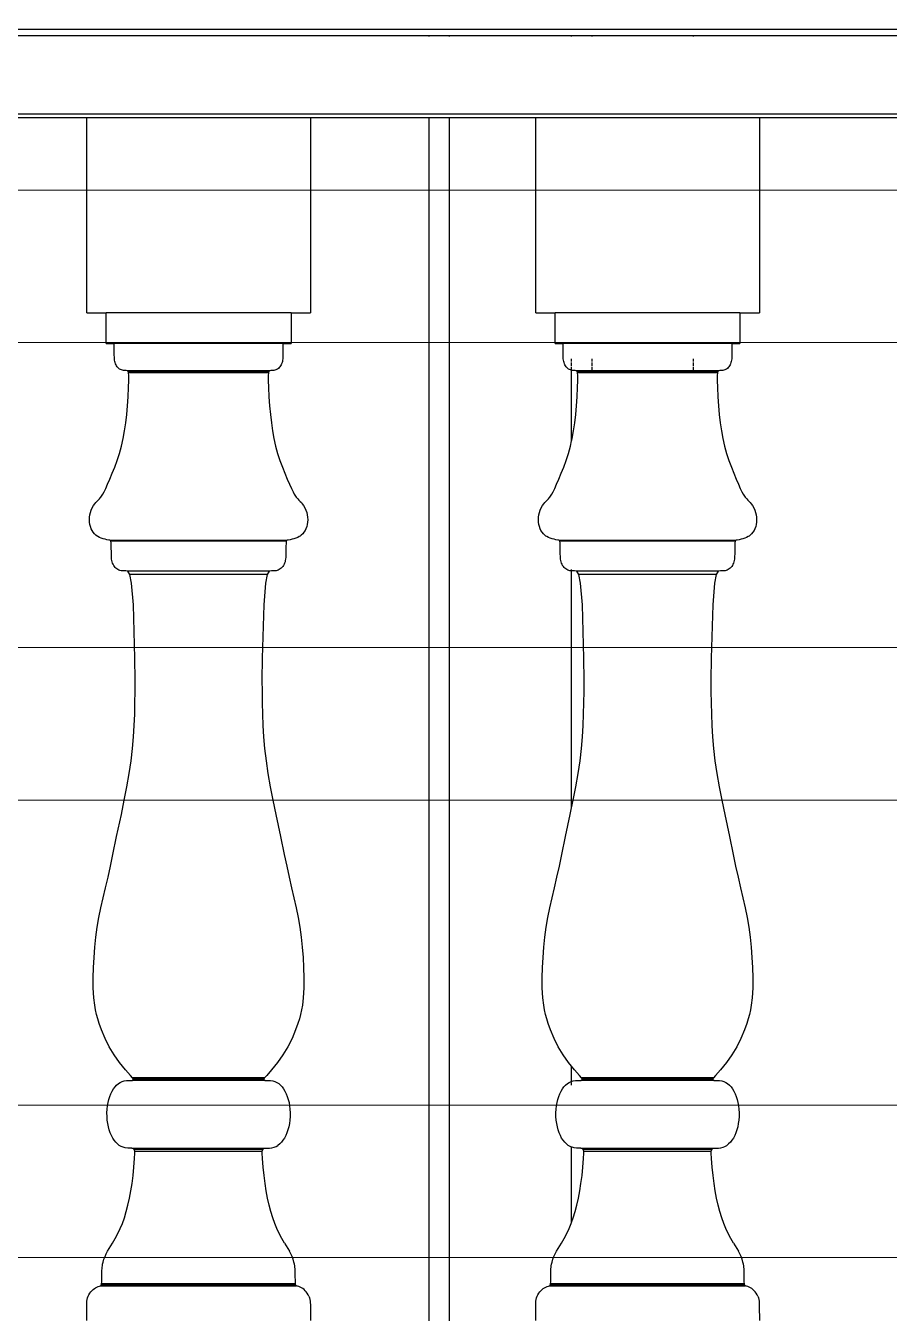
# Model space of a CAD drawing. Header units: inches. Extents: x 37.8 to 126.9, y 5.9 to 51.9.
# Drawn here: x 112.25 to 112.674, y 30.754 to 31.387 of the extents above; entities that cross this region are included whole.
import ezdxf

# ---------------------------------------------------------------- set-up
doc = ezdxf.new("R2010")
doc.units = ezdxf.units.IN
doc.header["$MEASUREMENT"] = 0
doc.layers.add('LAYER1', color=8, linetype='Continuous', lineweight=9)

msp = doc.modelspace()

# ---------------------------------------------------------------- hatches: boundary and pattern name
at = {"layer": 'LAYER1', "true_color": 0xc2b093}
h = msp.add_hatch(dxfattribs=at)
h.set_pattern_fill('ANSI32', color=253, scale=0.6, angle=135)
h.set_pattern_definition([(180, (290.93332, 359.28142), (-1e-17, -0.225), []), (180, (290.85832, 359.35642), (-1e-17, -0.225), [])])
h.paths.add_polyline_path([(106.05653, 37.34228), (106.05653, 37.54228), (106.05653, 37.59228), (106.05653, 37.99228), (106.05653, 38.04228), (106.05653, 38.44228), (106.05653, 38.49228), (106.05653, 38.84228), (107.05653, 38.84228), (107.05653, 38.49228), (107.05653, 38.44228), (107.05653, 38.04228), (107.05653, 37.99228), (107.05653, 37.59228), (107.05653, 37.54228), (107.05653, 37.34228)], flags=16)
h.paths.add_polyline_path([(107.99803, 37.34228), (107.99803, 37.54228), (107.99803, 37.59228), (107.99803, 37.99228), (107.99803, 38.04228), (107.99803, 38.44228), (107.99803, 38.49228), (107.99803, 38.84228), (108.99803, 38.84228), (108.99803, 38.49228), (108.99803, 38.44228), (108.99803, 38.04228), (108.99803, 37.99228), (108.99803, 37.59228), (108.99803, 37.54228), (108.99803, 37.34228)], flags=16)
h.paths.add_polyline_path([(116.59064, 26.14228), (116.59064, 26.94228), (117.19803, 26.94228), (117.19803, 26.14228)])
h.paths.add_polyline_path([(117.39803, 37.34228), (109.19803, 37.34228), (109.19803, 40.69228), (109.19803, 40.99228), (104.09803, 40.99228), (104.09803, 37.34228), (102.15807, 37.34228), (102.15807, 20.54228), (107.51799, 20.54228), (107.51799, 22.74228), (108.71799, 22.74228), (108.71799, 20.54228), (108.91799, 20.54228), (108.91799, 22.74228), (112.11799, 22.74228), (112.11799, 20.54228), (117.39803, 20.54228)])

# ---------------------------------------------------------------- linework, layer by layer
for p, q in [((111.83803, 31.38581), (114.81803, 31.38581)), ((111.83803, 31.38258), (112.44803, 31.38258)), ((112.44803, 31.38218), (112.44803, 31.38258)), ((112.44803, 31.38258), (112.45803, 31.38258)), ((112.45803, 31.38218), (112.45803, 31.38258)), ((112.45803, 31.38258), (112.51803, 31.38258)), ((112.51803, 31.38218), (112.51803, 31.38258)), ((112.51803, 31.38258), (112.52803, 31.38258)), ((112.52803, 31.38258), (112.52803, 31.38218)), ((112.52803, 31.38258), (112.57803, 31.38258)), ((112.57803, 31.38218), (112.57803, 31.38258)), ((112.57803, 31.38258), (112.67803, 31.38258)), ((111.83803, 31.34416), (114.81803, 31.34416)), ((112.1688, 31.34228), (112.27957, 31.34228)), ((112.27957, 31.24626), (112.27957, 31.34228)), ((112.27957, 31.34228), (112.38957, 31.34228)), ((112.38957, 31.34228), (112.38957, 31.24626)), ((112.38957, 31.34228), (112.44803, 31.34228)), ((112.44803, 30.64228), (112.44803, 31.34228)), ((112.44803, 31.34228), (112.45803, 31.34228)), ((112.45803, 30.64228), (112.45803, 31.34228)), ((112.45803, 31.34228), (112.50034, 31.34228)), ((112.50034, 31.24626), (112.50034, 31.34228)), ((112.50034, 31.34228), (112.61034, 31.34228)), ((112.61034, 31.34228), (112.61034, 31.24626)), ((112.61034, 31.34228), (112.67803, 31.34228)), ((112.27957, 31.24626), (112.2891, 31.24626)), ((112.2891, 31.23117), (112.2891, 31.24626)), ((112.38003, 31.24626), (112.2891, 31.24626)), ((112.38003, 31.24626), (112.38003, 31.23117)), ((112.38003, 31.24626), (112.38957, 31.24626)), ((112.50034, 31.24626), (112.50987, 31.24626)), ((112.50987, 31.23117), (112.50987, 31.24626)), ((112.6008, 31.24626), (112.50987, 31.24626)), ((112.6008, 31.24626), (112.6008, 31.23117)), ((112.6008, 31.24626), (112.61034, 31.24626)), ((112.2891, 31.23117), (112.29312, 31.23117)), ((112.29313, 31.22617), (112.29312, 31.23117)), ((112.37602, 31.23117), (112.29312, 31.23117)), ((112.37602, 31.23117), (112.376, 31.22617)), ((112.37602, 31.23117), (112.38003, 31.23117)), ((112.50987, 31.23117), (112.51389, 31.23117)), ((112.5139, 31.22617), (112.51389, 31.23117)), ((112.59678, 31.23117), (112.51389, 31.23117)), ((112.59678, 31.23117), (112.59677, 31.22617)), ((112.59678, 31.23117), (112.6008, 31.23117)), ((112.29317, 31.22367), (112.29313, 31.22617)), ((112.376, 31.22617), (112.37596, 31.22367)), ((112.51394, 31.22367), (112.5139, 31.22617)), ((112.59677, 31.22617), (112.59673, 31.22367)), ((112.29324, 31.22296), (112.29317, 31.22367)), ((112.29336, 31.22234), (112.29324, 31.22296)), ((112.29352, 31.22174), (112.29336, 31.22234)), ((112.29373, 31.22117), (112.29352, 31.22174)), ((112.29398, 31.22064), (112.29373, 31.22117)), ((112.29426, 31.22014), (112.29398, 31.22064)), ((112.29458, 31.21969), (112.29426, 31.22014)), ((112.29493, 31.21927), (112.29458, 31.21969)), ((112.29532, 31.2189), (112.29493, 31.21927)), ((112.29573, 31.21859), (112.29532, 31.2189)), ((112.29616, 31.21832), (112.29573, 31.21859)), ((112.29662, 31.21812), (112.29616, 31.21832)), ((112.29709, 31.21797), (112.29662, 31.21812)), ((112.2976, 31.21788), (112.29709, 31.21797)), ((112.29833, 31.21784), (112.2976, 31.21788)), ((112.29904, 31.21783), (112.29833, 31.21784)), ((112.29955, 31.21775), (112.29904, 31.21783)), ((112.36959, 31.21775), (112.29955, 31.21775)), ((112.29993, 31.2174), (112.29955, 31.21775)), ((112.3692, 31.2174), (112.29993, 31.2174)), ((112.30019, 31.21679), (112.29993, 31.2174)), ((112.3692, 31.2174), (112.36895, 31.21679)), ((112.36959, 31.21775), (112.3692, 31.2174)), ((112.37009, 31.21783), (112.36959, 31.21775)), ((112.37081, 31.21784), (112.37009, 31.21783)), ((112.37153, 31.21788), (112.37081, 31.21784)), ((112.37204, 31.21797), (112.37153, 31.21788)), ((112.37252, 31.21812), (112.37204, 31.21797)), ((112.37297, 31.21832), (112.37252, 31.21812)), ((112.37341, 31.21859), (112.37297, 31.21832)), ((112.37382, 31.2189), (112.37341, 31.21859)), ((112.3742, 31.21927), (112.37382, 31.2189)), ((112.37455, 31.21969), (112.3742, 31.21927)), ((112.37487, 31.22014), (112.37455, 31.21969)), ((112.37516, 31.22064), (112.37487, 31.22014)), ((112.37541, 31.22117), (112.37516, 31.22064)), ((112.37561, 31.22174), (112.37541, 31.22117)), ((112.37578, 31.22234), (112.37561, 31.22174)), ((112.37589, 31.22296), (112.37578, 31.22234)), ((112.37596, 31.22367), (112.37589, 31.22296)), ((112.51401, 31.22296), (112.51394, 31.22367)), ((112.51413, 31.22234), (112.51401, 31.22296)), ((112.51429, 31.22174), (112.51413, 31.22234)), ((112.5145, 31.22117), (112.51429, 31.22174)), ((112.51475, 31.22064), (112.5145, 31.22117)), ((112.51503, 31.22014), (112.51475, 31.22064)), ((112.51535, 31.21969), (112.51503, 31.22014)), ((112.5157, 31.21927), (112.51535, 31.21969)), ((112.51609, 31.2189), (112.5157, 31.21927)), ((112.5165, 31.21859), (112.51609, 31.2189)), ((112.51693, 31.21832), (112.5165, 31.21859)), ((112.51739, 31.21812), (112.51693, 31.21832)), ((112.51786, 31.21797), (112.51739, 31.21812)), ((112.51803, 31.21794), (112.51786, 31.21797)), ((112.51803, 31.22234), (112.51803, 31.22367)), ((112.51803, 31.22014), (112.51803, 31.22174)), ((112.51803, 31.21812), (112.51803, 31.21969)), ((112.51803, 31.21794), (112.51803, 31.21797)), ((112.51837, 31.21788), (112.51803, 31.21794)), ((112.51803, 31.18333), (112.51803, 31.21794)), ((112.5191, 31.21784), (112.51837, 31.21788)), ((112.51981, 31.21783), (112.5191, 31.21784)), ((112.52032, 31.21775), (112.51981, 31.21783)), ((112.5207, 31.2174), (112.52032, 31.21775)), ((112.52803, 31.21775), (112.52032, 31.21775)), ((112.52096, 31.21679), (112.5207, 31.2174)), ((112.52803, 31.2174), (112.5207, 31.2174)), ((112.52803, 31.22367), (112.52803, 31.22234)), ((112.52803, 31.22174), (112.52803, 31.22014)), ((112.52803, 31.21969), (112.52803, 31.21812)), ((112.52803, 31.21797), (112.52803, 31.21775)), ((112.52803, 31.21775), (112.52803, 31.2174)), ((112.57803, 31.21775), (112.52803, 31.21775)), ((112.57803, 31.2174), (112.52803, 31.2174)), ((112.57803, 31.22234), (112.57803, 31.22367)), ((112.57803, 31.22014), (112.57803, 31.22174)), ((112.57803, 31.21812), (112.57803, 31.21969)), ((112.57803, 31.21775), (112.57803, 31.21797)), ((112.57803, 31.2174), (112.57803, 31.21775)), ((112.59036, 31.21775), (112.57803, 31.21775)), ((112.58997, 31.2174), (112.57803, 31.2174)), ((112.58997, 31.2174), (112.58971, 31.21679)), ((112.59036, 31.21775), (112.58997, 31.2174)), ((112.59086, 31.21783), (112.59036, 31.21775)), ((112.59158, 31.21784), (112.59086, 31.21783)), ((112.5923, 31.21788), (112.59158, 31.21784)), ((112.59281, 31.21797), (112.5923, 31.21788)), ((112.59329, 31.21812), (112.59281, 31.21797)), ((112.59374, 31.21832), (112.59329, 31.21812)), ((112.59418, 31.21859), (112.59374, 31.21832)), ((112.59459, 31.2189), (112.59418, 31.21859)), ((112.59497, 31.21927), (112.59459, 31.2189)), ((112.59532, 31.21969), (112.59497, 31.21927)), ((112.59564, 31.22014), (112.59532, 31.21969)), ((112.59593, 31.22064), (112.59564, 31.22014)), ((112.59618, 31.22117), (112.59593, 31.22064)), ((112.59638, 31.22174), (112.59618, 31.22117)), ((112.59655, 31.22234), (112.59638, 31.22174)), ((112.59666, 31.22296), (112.59655, 31.22234)), ((112.59673, 31.22367), (112.59666, 31.22296)), ((112.36895, 31.21679), (112.30019, 31.21679)), ((112.30034, 31.21536), (112.30019, 31.21679)), ((112.3002, 31.20944), (112.3003, 31.21297)), ((112.3003, 31.21297), (112.30034, 31.21536)), ((112.36895, 31.21679), (112.36879, 31.21536)), ((112.36879, 31.21536), (112.36883, 31.21297)), ((112.36883, 31.21297), (112.36894, 31.20944)), ((112.58971, 31.21679), (112.52096, 31.21679)), ((112.52111, 31.21536), (112.52096, 31.21679)), ((112.52097, 31.20944), (112.52107, 31.21297)), ((112.52107, 31.21297), (112.52111, 31.21536)), ((112.58971, 31.21679), (112.58956, 31.21536)), ((112.58956, 31.21536), (112.5896, 31.21297)), ((112.5896, 31.21297), (112.58971, 31.20944)), ((112.29966, 31.20046), (112.29998, 31.20487)), ((112.29998, 31.20487), (112.3002, 31.20944)), ((112.36894, 31.20944), (112.36916, 31.20487)), ((112.36916, 31.20487), (112.36947, 31.20046)), ((112.52043, 31.20046), (112.52074, 31.20487)), ((112.52074, 31.20487), (112.52097, 31.20944)), ((112.58971, 31.20944), (112.58993, 31.20487)), ((112.58993, 31.20487), (112.59024, 31.20046)), ((112.29926, 31.19621), (112.29966, 31.20046)), ((112.36947, 31.20046), (112.36988, 31.19621)), ((112.52003, 31.19621), (112.52043, 31.20046)), ((112.59024, 31.20046), (112.59064, 31.19621)), ((112.29818, 31.18817), (112.29877, 31.19211)), ((112.29877, 31.19211), (112.29926, 31.19621)), ((112.36988, 31.19621), (112.37037, 31.19211)), ((112.37037, 31.19211), (112.37095, 31.18817)), ((112.51895, 31.18817), (112.51953, 31.19211)), ((112.51953, 31.19211), (112.52003, 31.19621)), ((112.59064, 31.19621), (112.59114, 31.19211)), ((112.59114, 31.19211), (112.59172, 31.18817)), ((112.2975, 31.18438), (112.29818, 31.18817)), ((112.37095, 31.18817), (112.37164, 31.18438)), ((112.51826, 31.18438), (112.51895, 31.18817)), ((112.59172, 31.18817), (112.59241, 31.18438)), ((112.29567, 31.17711), (112.29667, 31.1807)), ((112.29667, 31.1807), (112.2975, 31.18438)), ((112.37164, 31.18438), (112.37247, 31.1807)), ((112.37247, 31.1807), (112.37347, 31.17711)), ((112.51644, 31.17711), (112.51743, 31.1807)), ((112.51743, 31.1807), (112.51803, 31.18333)), ((112.51803, 31.18333), (112.51826, 31.18438)), ((112.59241, 31.18438), (112.59324, 31.1807)), ((112.59324, 31.1807), (112.59424, 31.17711)), ((112.29335, 31.17037), (112.29455, 31.17366)), ((112.29455, 31.17366), (112.29567, 31.17711)), ((112.37347, 31.17711), (112.37459, 31.17366)), ((112.37459, 31.17366), (112.37579, 31.17037)), ((112.51412, 31.17037), (112.51531, 31.17366)), ((112.51531, 31.17366), (112.51644, 31.17711)), ((112.59424, 31.17711), (112.59536, 31.17366)), ((112.59536, 31.17366), (112.59656, 31.17037)), ((112.29096, 31.16449), (112.29214, 31.1673)), ((112.29214, 31.1673), (112.29335, 31.17037)), ((112.37579, 31.17037), (112.377, 31.1673)), ((112.377, 31.1673), (112.37818, 31.16449)), ((112.51173, 31.16449), (112.5129, 31.1673)), ((112.5129, 31.1673), (112.51412, 31.17037)), ((112.59656, 31.17037), (112.59777, 31.1673)), ((112.59777, 31.1673), (112.59895, 31.16449)), ((112.28892, 31.15985), (112.28987, 31.16199)), ((112.28987, 31.16199), (112.29096, 31.16449)), ((112.37818, 31.16449), (112.37926, 31.16199)), ((112.37926, 31.16199), (112.38021, 31.15985)), ((112.50969, 31.15985), (112.51064, 31.16199)), ((112.51064, 31.16199), (112.51173, 31.16449)), ((112.59895, 31.16449), (112.60003, 31.16199)), ((112.60003, 31.16199), (112.60098, 31.15985)), ((112.28454, 31.15352), (112.28518, 31.15415)), ((112.28518, 31.15415), (112.2858, 31.15476)), ((112.2858, 31.15476), (112.28626, 31.15526)), ((112.28626, 31.15526), (112.28657, 31.15564)), ((112.28657, 31.15564), (112.28688, 31.15607)), ((112.28688, 31.15607), (112.28721, 31.15656)), ((112.28721, 31.15656), (112.28756, 31.15712)), ((112.28756, 31.15712), (112.28811, 31.15814)), ((112.28811, 31.15814), (112.28892, 31.15985)), ((112.38021, 31.15985), (112.38103, 31.15814)), ((112.38103, 31.15814), (112.38158, 31.15712)), ((112.38158, 31.15712), (112.38192, 31.15656)), ((112.38192, 31.15656), (112.38225, 31.15607)), ((112.38225, 31.15607), (112.38257, 31.15564)), ((112.38257, 31.15564), (112.38288, 31.15526)), ((112.38288, 31.15526), (112.38334, 31.15476)), ((112.38334, 31.15476), (112.38395, 31.15415)), ((112.38395, 31.15415), (112.38459, 31.15352)), ((112.50531, 31.15352), (112.50595, 31.15415)), ((112.50595, 31.15415), (112.50657, 31.15476)), ((112.50657, 31.15476), (112.50703, 31.15526)), ((112.50703, 31.15526), (112.50734, 31.15564)), ((112.50734, 31.15564), (112.50765, 31.15607)), ((112.50765, 31.15607), (112.50798, 31.15656)), ((112.50798, 31.15656), (112.50833, 31.15712)), ((112.50833, 31.15712), (112.50887, 31.15814)), ((112.50887, 31.15814), (112.50969, 31.15985)), ((112.60098, 31.15985), (112.6018, 31.15814)), ((112.6018, 31.15814), (112.60235, 31.15712)), ((112.60235, 31.15712), (112.60269, 31.15656)), ((112.60269, 31.15656), (112.60302, 31.15607)), ((112.60302, 31.15607), (112.60334, 31.15564)), ((112.60334, 31.15564), (112.60365, 31.15526)), ((112.60365, 31.15526), (112.60411, 31.15476)), ((112.60411, 31.15476), (112.60472, 31.15415)), ((112.60472, 31.15415), (112.60536, 31.15352)), ((112.2811, 31.14689), (112.28138, 31.14808)), ((112.28138, 31.14808), (112.28177, 31.14925)), ((112.28177, 31.14925), (112.28229, 31.15038)), ((112.28229, 31.15038), (112.28293, 31.15146)), ((112.28293, 31.15146), (112.28355, 31.15237)), ((112.28355, 31.15237), (112.28402, 31.15297)), ((112.28402, 31.15297), (112.28454, 31.15352)), ((112.38459, 31.15352), (112.38512, 31.15297)), ((112.38512, 31.15297), (112.38558, 31.15237)), ((112.38558, 31.15237), (112.38621, 31.15146)), ((112.38621, 31.15146), (112.38685, 31.15038)), ((112.38685, 31.15038), (112.38736, 31.14925)), ((112.38736, 31.14925), (112.38776, 31.14808)), ((112.38776, 31.14808), (112.38803, 31.14689)), ((112.50187, 31.14689), (112.50215, 31.14808)), ((112.50215, 31.14808), (112.50254, 31.14925)), ((112.50254, 31.14925), (112.50306, 31.15038)), ((112.50306, 31.15038), (112.5037, 31.15146)), ((112.5037, 31.15146), (112.50432, 31.15237)), ((112.50432, 31.15237), (112.50479, 31.15297)), ((112.50479, 31.15297), (112.50531, 31.15352)), ((112.60536, 31.15352), (112.60589, 31.15297)), ((112.60589, 31.15297), (112.60635, 31.15237)), ((112.60635, 31.15237), (112.60698, 31.15146)), ((112.60698, 31.15146), (112.60762, 31.15038)), ((112.60762, 31.15038), (112.60813, 31.14925)), ((112.60813, 31.14925), (112.60852, 31.14808)), ((112.60852, 31.14808), (112.6088, 31.14689)), ((112.28089, 31.1445), (112.28094, 31.14569)), ((112.28095, 31.14333), (112.28089, 31.1445)), ((112.28094, 31.14569), (112.2811, 31.14689)), ((112.28111, 31.14219), (112.28095, 31.14333)), ((112.28138, 31.14111), (112.28111, 31.14219)), ((112.38802, 31.14219), (112.38776, 31.14111)), ((112.38818, 31.14333), (112.38802, 31.14219)), ((112.38803, 31.14689), (112.38819, 31.14569)), ((112.38824, 31.1445), (112.38818, 31.14333)), ((112.38819, 31.14569), (112.38824, 31.1445)), ((112.50166, 31.1445), (112.50171, 31.14569)), ((112.50172, 31.14333), (112.50166, 31.1445)), ((112.50171, 31.14569), (112.50187, 31.14689)), ((112.50188, 31.14219), (112.50172, 31.14333)), ((112.50215, 31.14111), (112.50188, 31.14219)), ((112.60879, 31.14219), (112.60853, 31.14111)), ((112.60895, 31.14333), (112.60879, 31.14219)), ((112.6088, 31.14689), (112.60896, 31.14569)), ((112.60901, 31.1445), (112.60895, 31.14333)), ((112.60896, 31.14569), (112.60901, 31.1445)), ((112.28174, 31.14008), (112.28138, 31.14111)), ((112.28219, 31.13914), (112.28174, 31.14008)), ((112.28274, 31.13829), (112.28219, 31.13914)), ((112.28337, 31.13754), (112.28274, 31.13829)), ((112.28405, 31.13692), (112.28337, 31.13754)), ((112.28463, 31.13647), (112.28405, 31.13692)), ((112.28512, 31.13617), (112.28463, 31.13647)), ((112.28581, 31.13582), (112.28512, 31.13617)), ((112.28674, 31.13544), (112.28581, 31.13582)), ((112.28766, 31.13512), (112.28674, 31.13544)), ((112.28859, 31.13487), (112.28766, 31.13512)), ((112.38147, 31.13512), (112.38055, 31.13487)), ((112.3824, 31.13544), (112.38147, 31.13512)), ((112.38332, 31.13582), (112.3824, 31.13544)), ((112.38402, 31.13617), (112.38332, 31.13582)), ((112.3845, 31.13647), (112.38402, 31.13617)), ((112.38509, 31.13692), (112.3845, 31.13647)), ((112.38577, 31.13754), (112.38509, 31.13692)), ((112.3864, 31.13829), (112.38577, 31.13754)), ((112.38694, 31.13914), (112.3864, 31.13829)), ((112.3874, 31.14008), (112.38694, 31.13914)), ((112.38776, 31.14111), (112.3874, 31.14008)), ((112.50251, 31.14008), (112.50215, 31.14111)), ((112.50296, 31.13914), (112.50251, 31.14008)), ((112.5035, 31.13829), (112.50296, 31.13914)), ((112.50414, 31.13754), (112.5035, 31.13829)), ((112.50482, 31.13692), (112.50414, 31.13754)), ((112.5054, 31.13647), (112.50482, 31.13692)), ((112.50589, 31.13617), (112.5054, 31.13647)), ((112.50658, 31.13582), (112.50589, 31.13617)), ((112.50751, 31.13544), (112.50658, 31.13582)), ((112.50843, 31.13512), (112.50751, 31.13544)), ((112.50936, 31.13487), (112.50843, 31.13512)), ((112.60224, 31.13512), (112.60131, 31.13487)), ((112.60317, 31.13544), (112.60224, 31.13512)), ((112.60409, 31.13582), (112.60317, 31.13544)), ((112.60479, 31.13617), (112.60409, 31.13582)), ((112.60527, 31.13647), (112.60479, 31.13617)), ((112.60586, 31.13692), (112.60527, 31.13647)), ((112.60654, 31.13754), (112.60586, 31.13692)), ((112.60717, 31.13829), (112.60654, 31.13754)), ((112.60771, 31.13914), (112.60717, 31.13829)), ((112.60817, 31.14008), (112.60771, 31.13914)), ((112.60853, 31.14111), (112.60817, 31.14008)), ((112.28952, 31.13466), (112.28859, 31.13487)), ((112.29044, 31.13449), (112.28952, 31.13466)), ((112.29102, 31.13439), (112.29044, 31.13449)), ((112.29125, 31.13432), (112.29102, 31.13439)), ((112.37789, 31.13432), (112.29125, 31.13432)), ((112.29143, 31.13392), (112.29125, 31.13432)), ((112.37771, 31.13392), (112.29143, 31.13392)), ((112.29156, 31.13312), (112.29143, 31.13392)), ((112.29166, 31.1312), (112.29156, 31.13312)), ((112.29168, 31.12803), (112.29166, 31.1312)), ((112.37747, 31.1312), (112.37746, 31.12803)), ((112.37757, 31.13312), (112.37747, 31.1312)), ((112.37771, 31.13392), (112.37757, 31.13312)), ((112.37789, 31.13432), (112.37771, 31.13392)), ((112.37812, 31.13439), (112.37789, 31.13432)), ((112.37869, 31.13449), (112.37812, 31.13439)), ((112.37962, 31.13466), (112.37869, 31.13449)), ((112.38055, 31.13487), (112.37962, 31.13466)), ((112.51028, 31.13466), (112.50936, 31.13487)), ((112.51121, 31.13449), (112.51028, 31.13466)), ((112.51179, 31.13439), (112.51121, 31.13449)), ((112.51202, 31.13432), (112.51179, 31.13439)), ((112.5122, 31.13392), (112.51202, 31.13432)), ((112.51803, 31.13432), (112.51202, 31.13432)), ((112.51233, 31.13312), (112.5122, 31.13392)), ((112.51803, 31.13392), (112.5122, 31.13392)), ((112.51243, 31.1312), (112.51233, 31.13312)), ((112.51244, 31.12803), (112.51243, 31.1312)), ((112.52803, 31.13432), (112.51803, 31.13432)), ((112.52803, 31.13392), (112.51803, 31.13392)), ((112.57803, 31.13432), (112.52803, 31.13432)), ((112.57803, 31.13392), (112.52803, 31.13392)), ((112.59866, 31.13432), (112.57803, 31.13432)), ((112.59847, 31.13392), (112.57803, 31.13392)), ((112.59824, 31.1312), (112.59823, 31.12803)), ((112.59834, 31.13312), (112.59824, 31.1312)), ((112.59847, 31.13392), (112.59834, 31.13312)), ((112.59866, 31.13432), (112.59847, 31.13392)), ((112.59888, 31.13439), (112.59866, 31.13432)), ((112.59946, 31.13449), (112.59888, 31.13439)), ((112.60039, 31.13466), (112.59946, 31.13449)), ((112.60131, 31.13487), (112.60039, 31.13466)), ((112.29171, 31.12604), (112.29168, 31.12803)), ((112.29178, 31.12516), (112.29171, 31.12604)), ((112.29189, 31.12447), (112.29178, 31.12516)), ((112.29206, 31.12381), (112.29189, 31.12447)), ((112.29227, 31.12318), (112.29206, 31.12381)), ((112.29253, 31.12258), (112.29227, 31.12318)), ((112.29284, 31.12202), (112.29253, 31.12258)), ((112.3766, 31.12258), (112.3763, 31.12202)), ((112.37686, 31.12318), (112.3766, 31.12258)), ((112.37708, 31.12381), (112.37686, 31.12318)), ((112.37724, 31.12447), (112.37708, 31.12381)), ((112.37736, 31.12516), (112.37724, 31.12447)), ((112.37742, 31.12604), (112.37736, 31.12516)), ((112.37746, 31.12803), (112.37742, 31.12604)), ((112.51248, 31.12604), (112.51244, 31.12803)), ((112.51255, 31.12516), (112.51248, 31.12604)), ((112.51266, 31.12447), (112.51255, 31.12516)), ((112.51283, 31.12381), (112.51266, 31.12447)), ((112.51304, 31.12318), (112.51283, 31.12381)), ((112.5133, 31.12258), (112.51304, 31.12318)), ((112.5136, 31.12202), (112.5133, 31.12258)), ((112.59737, 31.12258), (112.59707, 31.12202)), ((112.59763, 31.12318), (112.59737, 31.12258)), ((112.59785, 31.12381), (112.59763, 31.12318)), ((112.59801, 31.12447), (112.59785, 31.12381)), ((112.59813, 31.12516), (112.59801, 31.12447)), ((112.59819, 31.12604), (112.59813, 31.12516)), ((112.59823, 31.12803), (112.59819, 31.12604)), ((112.29318, 31.1215), (112.29284, 31.12202)), ((112.29356, 31.12103), (112.29318, 31.1215)), ((112.29397, 31.12062), (112.29356, 31.12103)), ((112.29441, 31.12025), (112.29397, 31.12062)), ((112.29488, 31.11995), (112.29441, 31.12025)), ((112.29538, 31.1197), (112.29488, 31.11995)), ((112.2959, 31.11952), (112.29538, 31.1197)), ((112.29644, 31.11941), (112.2959, 31.11952)), ((112.29746, 31.11935), (112.29644, 31.11941)), ((112.29874, 31.11933), (112.29746, 31.11935)), ((112.29982, 31.11926), (112.29874, 31.11933)), ((112.36931, 31.11926), (112.29982, 31.11926)), ((112.30083, 31.1175), (112.29982, 31.11926)), ((112.3683, 31.1175), (112.30083, 31.1175)), ((112.30165, 31.11334), (112.30083, 31.1175)), ((112.3683, 31.1175), (112.36748, 31.11334)), ((112.36931, 31.11926), (112.3683, 31.1175)), ((112.3704, 31.11933), (112.36931, 31.11926)), ((112.37168, 31.11935), (112.3704, 31.11933)), ((112.37269, 31.11941), (112.37168, 31.11935)), ((112.37324, 31.11952), (112.37269, 31.11941)), ((112.37376, 31.1197), (112.37324, 31.11952)), ((112.37425, 31.11995), (112.37376, 31.1197)), ((112.37472, 31.12025), (112.37425, 31.11995)), ((112.37517, 31.12062), (112.37472, 31.12025)), ((112.37558, 31.12103), (112.37517, 31.12062)), ((112.37596, 31.1215), (112.37558, 31.12103)), ((112.3763, 31.12202), (112.37596, 31.1215)), ((112.51395, 31.1215), (112.5136, 31.12202)), ((112.51433, 31.12103), (112.51395, 31.1215)), ((112.51474, 31.12062), (112.51433, 31.12103)), ((112.51518, 31.12025), (112.51474, 31.12062)), ((112.51565, 31.11995), (112.51518, 31.12025)), ((112.51615, 31.1197), (112.51565, 31.11995)), ((112.51667, 31.11952), (112.51615, 31.1197)), ((112.51721, 31.11941), (112.51667, 31.11952)), ((112.51803, 31.11936), (112.51721, 31.11941)), ((112.51803, 31.11936), (112.51803, 31.11995)), ((112.51823, 31.11935), (112.51803, 31.11936)), ((112.51803, 31.00271), (112.51803, 31.11936)), ((112.51951, 31.11933), (112.51823, 31.11935)), ((112.52059, 31.11926), (112.51951, 31.11933)), ((112.5216, 31.1175), (112.52059, 31.11926)), ((112.52803, 31.11926), (112.52059, 31.11926)), ((112.58907, 31.1175), (112.5216, 31.1175)), ((112.52242, 31.11334), (112.5216, 31.1175)), ((112.57803, 31.11926), (112.52803, 31.11926)), ((112.59008, 31.11926), (112.57803, 31.11926)), ((112.58907, 31.1175), (112.58825, 31.11334)), ((112.59008, 31.11926), (112.58907, 31.1175)), ((112.59117, 31.11933), (112.59008, 31.11926)), ((112.59245, 31.11935), (112.59117, 31.11933)), ((112.59346, 31.11941), (112.59245, 31.11935)), ((112.59401, 31.11952), (112.59346, 31.11941)), ((112.59452, 31.1197), (112.59401, 31.11952)), ((112.59502, 31.11995), (112.59452, 31.1197)), ((112.59549, 31.12025), (112.59502, 31.11995)), ((112.59594, 31.12062), (112.59549, 31.12025)), ((112.59635, 31.12103), (112.59594, 31.12062)), ((112.59673, 31.1215), (112.59635, 31.12103)), ((112.59707, 31.12202), (112.59673, 31.1215)), ((112.30252, 31.10258), (112.30165, 31.11334)), ((112.36748, 31.11334), (112.36662, 31.10258)), ((112.52329, 31.10258), (112.52242, 31.11334)), ((112.58825, 31.11334), (112.58739, 31.10258)), ((112.30327, 31.07637), (112.30252, 31.10258)), ((112.36662, 31.10258), (112.36586, 31.07637)), ((112.52404, 31.07637), (112.52329, 31.10258)), ((112.58739, 31.10258), (112.58663, 31.07637)), ((112.3034, 31.06557), (112.30327, 31.07637)), ((112.36586, 31.07637), (112.36573, 31.06557)), ((112.52417, 31.06557), (112.52404, 31.07637)), ((112.58663, 31.07637), (112.5865, 31.06557)), ((112.30337, 31.05992), (112.3034, 31.06557)), ((112.36573, 31.06557), (112.36577, 31.05992)), ((112.52414, 31.05992), (112.52417, 31.06557)), ((112.5865, 31.06557), (112.58654, 31.05992)), ((112.3033, 31.05437), (112.30337, 31.05992)), ((112.36577, 31.05992), (112.36584, 31.05437)), ((112.52407, 31.05437), (112.52414, 31.05992)), ((112.58654, 31.05992), (112.58661, 31.05437)), ((112.30316, 31.04885), (112.3033, 31.05437)), ((112.36584, 31.05437), (112.36597, 31.04885)), ((112.52393, 31.04885), (112.52407, 31.05437)), ((112.58661, 31.05437), (112.58674, 31.04885)), ((112.30293, 31.04331), (112.30316, 31.04885)), ((112.36597, 31.04885), (112.3662, 31.04331)), ((112.5237, 31.04331), (112.52393, 31.04885)), ((112.58674, 31.04885), (112.58697, 31.04331)), ((112.30258, 31.03768), (112.30293, 31.04331)), ((112.3662, 31.04331), (112.36655, 31.03768)), ((112.52335, 31.03768), (112.5237, 31.04331)), ((112.58697, 31.04331), (112.58732, 31.03768)), ((112.30208, 31.03191), (112.30258, 31.03768)), ((112.36655, 31.03768), (112.36706, 31.03191)), ((112.52285, 31.03191), (112.52335, 31.03768)), ((112.58732, 31.03768), (112.58783, 31.03191)), ((112.30138, 31.02592), (112.30208, 31.03191)), ((112.36706, 31.03191), (112.36775, 31.02592)), ((112.52215, 31.02592), (112.52285, 31.03191)), ((112.58783, 31.03191), (112.58852, 31.02592)), ((112.30046, 31.01965), (112.30138, 31.02592)), ((112.36775, 31.02592), (112.36867, 31.01965)), ((112.52123, 31.01965), (112.52215, 31.02592)), ((112.58852, 31.02592), (112.58944, 31.01965)), ((112.29933, 31.01314), (112.30046, 31.01965)), ((112.36867, 31.01965), (112.36981, 31.01314)), ((112.5201, 31.01314), (112.52123, 31.01965)), ((112.58944, 31.01965), (112.59058, 31.01314)), ((112.29804, 31.00648), (112.29933, 31.01314)), ((112.36981, 31.01314), (112.3711, 31.00648)), ((112.51881, 31.00648), (112.5201, 31.01314)), ((112.59058, 31.01314), (112.59186, 31.00648)), ((112.29661, 30.99956), (112.29804, 31.00648)), ((112.3711, 31.00648), (112.37253, 30.99956)), ((112.51738, 30.99956), (112.51803, 31.00271)), ((112.51803, 31.00271), (112.51881, 31.00648)), ((112.59186, 31.00648), (112.5933, 30.99956)), ((112.29428, 30.98865), (112.29661, 30.99956)), ((112.37253, 30.99956), (112.37486, 30.98865)), ((112.51504, 30.98865), (112.51738, 30.99956)), ((112.5933, 30.99956), (112.59563, 30.98865)), ((112.29242, 30.97987), (112.29428, 30.98865)), ((112.37486, 30.98865), (112.37671, 30.97987)), ((112.51319, 30.97987), (112.51504, 30.98865)), ((112.59563, 30.98865), (112.59748, 30.97987)), ((112.29122, 30.97412), (112.29242, 30.97987)), ((112.37671, 30.97987), (112.37791, 30.97412)), ((112.51199, 30.97412), (112.51319, 30.97987)), ((112.59748, 30.97987), (112.59868, 30.97412)), ((112.29004, 30.96869), (112.29122, 30.97412)), ((112.37791, 30.97412), (112.37909, 30.96869)), ((112.51081, 30.96869), (112.51199, 30.97412)), ((112.59868, 30.97412), (112.59986, 30.96869)), ((112.28884, 30.96352), (112.29004, 30.96869)), ((112.37909, 30.96869), (112.3803, 30.96352)), ((112.50961, 30.96352), (112.51081, 30.96869)), ((112.59986, 30.96869), (112.60107, 30.96352)), ((112.28655, 30.95367), (112.28766, 30.95853)), ((112.28766, 30.95853), (112.28884, 30.96352)), ((112.3803, 30.96352), (112.38147, 30.95853)), ((112.38147, 30.95853), (112.38258, 30.95367)), ((112.50732, 30.95367), (112.50843, 30.95853)), ((112.50843, 30.95853), (112.50961, 30.96352)), ((112.60107, 30.96352), (112.60224, 30.95853)), ((112.60224, 30.95853), (112.60335, 30.95367)), ((112.28556, 30.94887), (112.28655, 30.95367)), ((112.38258, 30.95367), (112.38358, 30.94887)), ((112.50633, 30.94887), (112.50732, 30.95367)), ((112.60335, 30.95367), (112.60435, 30.94887)), ((112.28472, 30.94407), (112.28556, 30.94887)), ((112.38358, 30.94887), (112.38441, 30.94407)), ((112.50549, 30.94407), (112.50633, 30.94887)), ((112.60435, 30.94887), (112.60518, 30.94407)), ((112.28359, 30.93425), (112.28408, 30.9392)), ((112.28408, 30.9392), (112.28472, 30.94407)), ((112.38441, 30.94407), (112.38505, 30.9392)), ((112.38505, 30.9392), (112.38554, 30.93425)), ((112.50436, 30.93425), (112.50485, 30.9392)), ((112.50485, 30.9392), (112.50549, 30.94407)), ((112.60518, 30.94407), (112.60582, 30.9392)), ((112.60582, 30.9392), (112.60631, 30.93425)), ((112.2832, 30.92922), (112.28359, 30.93425)), ((112.38554, 30.93425), (112.38594, 30.92922)), ((112.50397, 30.92922), (112.50436, 30.93425)), ((112.60631, 30.93425), (112.60671, 30.92922)), ((112.28289, 30.92418), (112.2832, 30.92922)), ((112.38594, 30.92922), (112.38624, 30.92418)), ((112.50366, 30.92418), (112.50397, 30.92922)), ((112.60671, 30.92922), (112.60701, 30.92418)), ((112.28274, 30.91915), (112.28289, 30.92418)), ((112.38624, 30.92418), (112.3864, 30.91915)), ((112.50351, 30.91915), (112.50366, 30.92418)), ((112.60701, 30.92418), (112.60717, 30.91915)), ((112.28279, 30.91419), (112.28274, 30.91915)), ((112.2831, 30.90932), (112.28279, 30.91419)), ((112.38635, 30.91419), (112.38604, 30.90932)), ((112.3864, 30.91915), (112.38635, 30.91419)), ((112.50356, 30.91419), (112.50351, 30.91915)), ((112.50386, 30.90932), (112.50356, 30.91419)), ((112.60712, 30.91419), (112.60681, 30.90932)), ((112.60717, 30.91915), (112.60712, 30.91419)), ((112.28353, 30.90576), (112.2831, 30.90932)), ((112.38604, 30.90932), (112.38561, 30.90576)), ((112.5043, 30.90576), (112.50386, 30.90932)), ((112.60681, 30.90932), (112.60637, 30.90576)), ((112.28393, 30.90345), (112.28353, 30.90576)), ((112.28442, 30.90117), (112.28393, 30.90345)), ((112.28501, 30.89895), (112.28442, 30.90117)), ((112.38471, 30.90117), (112.38413, 30.89895)), ((112.3852, 30.90345), (112.38471, 30.90117)), ((112.38561, 30.90576), (112.3852, 30.90345)), ((112.5047, 30.90345), (112.5043, 30.90576)), ((112.50519, 30.90117), (112.5047, 30.90345)), ((112.50578, 30.89895), (112.50519, 30.90117)), ((112.60548, 30.90117), (112.6049, 30.89895)), ((112.60597, 30.90345), (112.60548, 30.90117)), ((112.60637, 30.90576), (112.60597, 30.90345)), ((112.28568, 30.89676), (112.28501, 30.89895)), ((112.28683, 30.89355), (112.28568, 30.89676)), ((112.38346, 30.89676), (112.38231, 30.89355)), ((112.38413, 30.89895), (112.38346, 30.89676)), ((112.50645, 30.89676), (112.50578, 30.89895)), ((112.5076, 30.89355), (112.50645, 30.89676)), ((112.60423, 30.89676), (112.60308, 30.89355)), ((112.6049, 30.89895), (112.60423, 30.89676)), ((112.28862, 30.88937), (112.28683, 30.89355)), ((112.29069, 30.88531), (112.28862, 30.88937)), ((112.38052, 30.88937), (112.37844, 30.88531)), ((112.38231, 30.89355), (112.38052, 30.88937)), ((112.50939, 30.88937), (112.5076, 30.89355)), ((112.51146, 30.88531), (112.50939, 30.88937)), ((112.60129, 30.88937), (112.59921, 30.88531)), ((112.60308, 30.89355), (112.60129, 30.88937)), ((112.29306, 30.88138), (112.29069, 30.88531)), ((112.37844, 30.88531), (112.37607, 30.88138)), ((112.51383, 30.88138), (112.51146, 30.88531)), ((112.59921, 30.88531), (112.59684, 30.88138)), ((112.29572, 30.87758), (112.29306, 30.88138)), ((112.29866, 30.87389), (112.29572, 30.87758)), ((112.37342, 30.87758), (112.37047, 30.87389)), ((112.37607, 30.88138), (112.37342, 30.87758)), ((112.51649, 30.87758), (112.51383, 30.88138)), ((112.51803, 30.87565), (112.51649, 30.87758)), ((112.51943, 30.87389), (112.51803, 30.87565)), ((112.51803, 30.86825), (112.51803, 30.87565)), ((112.59419, 30.87758), (112.59124, 30.87389)), ((112.59684, 30.88138), (112.59419, 30.87758)), ((112.30106, 30.87121), (112.29866, 30.87389)), ((112.30216, 30.86997), (112.30106, 30.87121)), ((112.36698, 30.86997), (112.30216, 30.86997)), ((112.30245, 30.86937), (112.30216, 30.86997)), ((112.30235, 30.86896), (112.30245, 30.86937)), ((112.36669, 30.86937), (112.30245, 30.86937)), ((112.36698, 30.86997), (112.36669, 30.86937)), ((112.36669, 30.86937), (112.36679, 30.86896)), ((112.36807, 30.87121), (112.36698, 30.86997)), ((112.37047, 30.87389), (112.36807, 30.87121)), ((112.52183, 30.87121), (112.51943, 30.87389)), ((112.52293, 30.86997), (112.52183, 30.87121)), ((112.58775, 30.86997), (112.52293, 30.86997)), ((112.52322, 30.86937), (112.52293, 30.86997)), ((112.52312, 30.86896), (112.52322, 30.86937)), ((112.52803, 30.86937), (112.52322, 30.86937)), ((112.57803, 30.86937), (112.52803, 30.86937)), ((112.58746, 30.86937), (112.57803, 30.86937)), ((112.58775, 30.86997), (112.58746, 30.86937)), ((112.58746, 30.86937), (112.58756, 30.86896)), ((112.58884, 30.87121), (112.58775, 30.86997)), ((112.59124, 30.87389), (112.58884, 30.87121)), ((112.29145, 30.8622), (112.29206, 30.86343)), ((112.29206, 30.86343), (112.29274, 30.86455)), ((112.29274, 30.86455), (112.29349, 30.86554)), ((112.29349, 30.86554), (112.2943, 30.86641)), ((112.2943, 30.86641), (112.29516, 30.86714)), ((112.29516, 30.86714), (112.29607, 30.86773)), ((112.29607, 30.86773), (112.29702, 30.86818)), ((112.29702, 30.86818), (112.29801, 30.86847)), ((112.29801, 30.86847), (112.29913, 30.86864)), ((112.29913, 30.86864), (112.3006, 30.86871)), ((112.3006, 30.86871), (112.30186, 30.86875)), ((112.30186, 30.86875), (112.30235, 30.86896)), ((112.36728, 30.86875), (112.30186, 30.86875)), ((112.36679, 30.86896), (112.30235, 30.86896)), ((112.36679, 30.86896), (112.36728, 30.86875)), ((112.36728, 30.86875), (112.36854, 30.86871)), ((112.36854, 30.86871), (112.37001, 30.86864)), ((112.37001, 30.86864), (112.37113, 30.86847)), ((112.37113, 30.86847), (112.37212, 30.86818)), ((112.37212, 30.86818), (112.37307, 30.86773)), ((112.37307, 30.86773), (112.37398, 30.86714)), ((112.37398, 30.86714), (112.37484, 30.86641)), ((112.37484, 30.86641), (112.37564, 30.86554)), ((112.37564, 30.86554), (112.37639, 30.86455)), ((112.37639, 30.86455), (112.37707, 30.86343)), ((112.37707, 30.86343), (112.37769, 30.8622)), ((112.51222, 30.8622), (112.51283, 30.86343)), ((112.51283, 30.86343), (112.51351, 30.86455)), ((112.51351, 30.86455), (112.51426, 30.86554)), ((112.51426, 30.86554), (112.51507, 30.86641)), ((112.51507, 30.86641), (112.51593, 30.86714)), ((112.51593, 30.86714), (112.51683, 30.86773)), ((112.51683, 30.86773), (112.51779, 30.86818)), ((112.51779, 30.86818), (112.51803, 30.86825)), ((112.51803, 30.86825), (112.51878, 30.86847)), ((112.51803, 30.86818), (112.51803, 30.86825)), ((112.51803, 30.86641), (112.51803, 30.86773)), ((112.51878, 30.86847), (112.5199, 30.86864)), ((112.5199, 30.86864), (112.52137, 30.86871)), ((112.52137, 30.86871), (112.52263, 30.86875)), ((112.52263, 30.86875), (112.52312, 30.86896)), ((112.52803, 30.86875), (112.52263, 30.86875)), ((112.52803, 30.86896), (112.52312, 30.86896)), ((112.57803, 30.86896), (112.52803, 30.86896)), ((112.57803, 30.86875), (112.52803, 30.86875)), ((112.58756, 30.86896), (112.57803, 30.86896)), ((112.58805, 30.86875), (112.57803, 30.86875)), ((112.58756, 30.86896), (112.58805, 30.86875)), ((112.58805, 30.86875), (112.58931, 30.86871)), ((112.58931, 30.86871), (112.59078, 30.86864)), ((112.59078, 30.86864), (112.5919, 30.86847)), ((112.5919, 30.86847), (112.59289, 30.86818)), ((112.59289, 30.86818), (112.59384, 30.86773)), ((112.59384, 30.86773), (112.59475, 30.86714)), ((112.59475, 30.86714), (112.59561, 30.86641)), ((112.59561, 30.86641), (112.59641, 30.86554)), ((112.59641, 30.86554), (112.59716, 30.86455)), ((112.59716, 30.86455), (112.59784, 30.86343)), ((112.59784, 30.86343), (112.59845, 30.8622)), ((112.28981, 30.85624), (112.29008, 30.85787)), ((112.29008, 30.85787), (112.29046, 30.85941)), ((112.29046, 30.85941), (112.29091, 30.86086)), ((112.29091, 30.86086), (112.29145, 30.8622)), ((112.37769, 30.8622), (112.37822, 30.86086)), ((112.37822, 30.86086), (112.37868, 30.85941)), ((112.37868, 30.85941), (112.37905, 30.85787)), ((112.37905, 30.85787), (112.37933, 30.85624)), ((112.51058, 30.85624), (112.51085, 30.85787)), ((112.51085, 30.85787), (112.51122, 30.85941)), ((112.51122, 30.85941), (112.51168, 30.86086)), ((112.51168, 30.86086), (112.51222, 30.8622)), ((112.59845, 30.8622), (112.59899, 30.86086)), ((112.59899, 30.86086), (112.59945, 30.85941)), ((112.59945, 30.85941), (112.59982, 30.85787)), ((112.59982, 30.85787), (112.6001, 30.85624)), ((112.28954, 30.85274), (112.28962, 30.85452)), ((112.28956, 30.85097), (112.28954, 30.85274)), ((112.28969, 30.8492), (112.28956, 30.85097)), ((112.28962, 30.85452), (112.28981, 30.85624)), ((112.37933, 30.85624), (112.37951, 30.85452)), ((112.37957, 30.85097), (112.37944, 30.8492)), ((112.37951, 30.85452), (112.37959, 30.85274)), ((112.37959, 30.85274), (112.37957, 30.85097)), ((112.51031, 30.85274), (112.51039, 30.85452)), ((112.51033, 30.85097), (112.51031, 30.85274)), ((112.51046, 30.8492), (112.51033, 30.85097)), ((112.51039, 30.85452), (112.51058, 30.85624)), ((112.6001, 30.85624), (112.60028, 30.85452)), ((112.60034, 30.85097), (112.60021, 30.8492)), ((112.60028, 30.85452), (112.60036, 30.85274)), ((112.60036, 30.85274), (112.60034, 30.85097)), ((112.28991, 30.8475), (112.28969, 30.8492)), ((112.29023, 30.84589), (112.28991, 30.8475)), ((112.29064, 30.84436), (112.29023, 30.84589)), ((112.29114, 30.84293), (112.29064, 30.84436)), ((112.37849, 30.84436), (112.378, 30.84293)), ((112.3789, 30.84589), (112.37849, 30.84436)), ((112.37922, 30.8475), (112.3789, 30.84589)), ((112.37944, 30.8492), (112.37922, 30.8475)), ((112.51068, 30.8475), (112.51046, 30.8492)), ((112.511, 30.84589), (112.51068, 30.8475)), ((112.51141, 30.84436), (112.511, 30.84589)), ((112.5119, 30.84293), (112.51141, 30.84436)), ((112.59926, 30.84436), (112.59877, 30.84293)), ((112.59967, 30.84589), (112.59926, 30.84436)), ((112.59999, 30.8475), (112.59967, 30.84589)), ((112.60021, 30.8492), (112.59999, 30.8475)), ((112.29171, 30.84161), (112.29114, 30.84293)), ((112.29235, 30.8404), (112.29171, 30.84161)), ((112.29306, 30.8393), (112.29235, 30.8404)), ((112.29383, 30.83833), (112.29306, 30.8393)), ((112.29466, 30.83749), (112.29383, 30.83833)), ((112.29554, 30.83679), (112.29466, 30.83749)), ((112.37447, 30.83749), (112.37359, 30.83679)), ((112.3753, 30.83833), (112.37447, 30.83749)), ((112.37607, 30.8393), (112.3753, 30.83833)), ((112.37679, 30.8404), (112.37607, 30.8393)), ((112.37743, 30.84161), (112.37679, 30.8404)), ((112.378, 30.84293), (112.37743, 30.84161)), ((112.51247, 30.84161), (112.5119, 30.84293)), ((112.51312, 30.8404), (112.51247, 30.84161)), ((112.51383, 30.8393), (112.51312, 30.8404)), ((112.5146, 30.83833), (112.51383, 30.8393)), ((112.51543, 30.83749), (112.5146, 30.83833)), ((112.51631, 30.83679), (112.51543, 30.83749)), ((112.59524, 30.83749), (112.59436, 30.83679)), ((112.59607, 30.83833), (112.59524, 30.83749)), ((112.59684, 30.8393), (112.59607, 30.83833)), ((112.59756, 30.8404), (112.59684, 30.8393)), ((112.5982, 30.84161), (112.59756, 30.8404)), ((112.59877, 30.84293), (112.5982, 30.84161)), ((112.29647, 30.83624), (112.29554, 30.83679)), ((112.29744, 30.83585), (112.29647, 30.83624)), ((112.29845, 30.83561), (112.29744, 30.83585)), ((112.29972, 30.83548), (112.29845, 30.83561)), ((112.3009, 30.83543), (112.29972, 30.83548)), ((112.30178, 30.83541), (112.3009, 30.83543)), ((112.30248, 30.83518), (112.30178, 30.83541)), ((112.30178, 30.83541), (112.36736, 30.83541)), ((112.30297, 30.8347), (112.30248, 30.83518)), ((112.30248, 30.83518), (112.36665, 30.83518)), ((112.36616, 30.8347), (112.30297, 30.8347)), ((112.30324, 30.83397), (112.30297, 30.8347)), ((112.30312, 30.83027), (112.30329, 30.833)), ((112.30324, 30.83397), (112.36589, 30.83397)), ((112.30329, 30.833), (112.30324, 30.83397)), ((112.36584, 30.833), (112.36589, 30.83397)), ((112.36601, 30.83027), (112.36584, 30.833)), ((112.36589, 30.83397), (112.36616, 30.8347)), ((112.36616, 30.8347), (112.36665, 30.83518)), ((112.36665, 30.83518), (112.36736, 30.83541)), ((112.36736, 30.83541), (112.36823, 30.83543)), ((112.36823, 30.83543), (112.36942, 30.83548)), ((112.36942, 30.83548), (112.37068, 30.83561)), ((112.37068, 30.83561), (112.37169, 30.83585)), ((112.37169, 30.83585), (112.37266, 30.83624)), ((112.37266, 30.83624), (112.37359, 30.83679)), ((112.51724, 30.83624), (112.51631, 30.83679)), ((112.51803, 30.83592), (112.51724, 30.83624)), ((112.51803, 30.79886), (112.51803, 30.83592)), ((112.51821, 30.83585), (112.51803, 30.83592)), ((112.51922, 30.83561), (112.51821, 30.83585)), ((112.52049, 30.83548), (112.51922, 30.83561)), ((112.52167, 30.83543), (112.52049, 30.83548)), ((112.52255, 30.83541), (112.52167, 30.83543)), ((112.52325, 30.83518), (112.52255, 30.83541)), ((112.52255, 30.83541), (112.52803, 30.83541)), ((112.52374, 30.8347), (112.52325, 30.83518)), ((112.52325, 30.83518), (112.52803, 30.83518)), ((112.52401, 30.83397), (112.52374, 30.8347)), ((112.52803, 30.8347), (112.52374, 30.8347)), ((112.52389, 30.83027), (112.52406, 30.833)), ((112.52406, 30.833), (112.52401, 30.83397)), ((112.52401, 30.83397), (112.52803, 30.83397)), ((112.52803, 30.83541), (112.57803, 30.83541)), ((112.52803, 30.83518), (112.57803, 30.83518)), ((112.57803, 30.8347), (112.52803, 30.8347)), ((112.52803, 30.83397), (112.57803, 30.83397)), ((112.57803, 30.83541), (112.58813, 30.83541)), ((112.57803, 30.83518), (112.58742, 30.83518)), ((112.58693, 30.8347), (112.57803, 30.8347)), ((112.57803, 30.83397), (112.58666, 30.83397)), ((112.58661, 30.833), (112.58666, 30.83397)), ((112.58678, 30.83027), (112.58661, 30.833)), ((112.58666, 30.83397), (112.58693, 30.8347)), ((112.58693, 30.8347), (112.58742, 30.83518)), ((112.58742, 30.83518), (112.58813, 30.83541)), ((112.58813, 30.83541), (112.589, 30.83543)), ((112.589, 30.83543), (112.59018, 30.83548)), ((112.59018, 30.83548), (112.59145, 30.83561)), ((112.59145, 30.83561), (112.59246, 30.83585)), ((112.59246, 30.83585), (112.59343, 30.83624)), ((112.59343, 30.83624), (112.59436, 30.83679)), ((112.30236, 30.82197), (112.30278, 30.82604)), ((112.30278, 30.82604), (112.30312, 30.83027)), ((112.36635, 30.82604), (112.36601, 30.83027)), ((112.36678, 30.82197), (112.36635, 30.82604)), ((112.52313, 30.82197), (112.52355, 30.82604)), ((112.52355, 30.82604), (112.52389, 30.83027)), ((112.58712, 30.82604), (112.58678, 30.83027)), ((112.58755, 30.82197), (112.58712, 30.82604)), ((112.30185, 30.81807), (112.30236, 30.82197)), ((112.36728, 30.81807), (112.36678, 30.82197)), ((112.52262, 30.81807), (112.52313, 30.82197)), ((112.58805, 30.81807), (112.58755, 30.82197)), ((112.30059, 30.81078), (112.30126, 30.81434)), ((112.30126, 30.81434), (112.30185, 30.81807)), ((112.36787, 30.81434), (112.36728, 30.81807)), ((112.36854, 30.81078), (112.36787, 30.81434)), ((112.52136, 30.81078), (112.52203, 30.81434)), ((112.52203, 30.81434), (112.52262, 30.81807)), ((112.58864, 30.81434), (112.58805, 30.81807)), ((112.58931, 30.81078), (112.58864, 30.81434)), ((112.29901, 30.80418), (112.29984, 30.80739)), ((112.29984, 30.80739), (112.30059, 30.81078)), ((112.36929, 30.80739), (112.36854, 30.81078)), ((112.37013, 30.80418), (112.36929, 30.80739)), ((112.51978, 30.80418), (112.52061, 30.80739)), ((112.52061, 30.80739), (112.52136, 30.81078)), ((112.59006, 30.80739), (112.58931, 30.81078)), ((112.5909, 30.80418), (112.59006, 30.80739)), ((112.2971, 30.79842), (112.2981, 30.80119)), ((112.2981, 30.80119), (112.29901, 30.80418)), ((112.37104, 30.80119), (112.37013, 30.80418)), ((112.37203, 30.79842), (112.37104, 30.80119)), ((112.51803, 30.79886), (112.51886, 30.80119)), ((112.51886, 30.80119), (112.51978, 30.80418)), ((112.59181, 30.80119), (112.5909, 30.80418)), ((112.5928, 30.79842), (112.59181, 30.80119)), ((112.29363, 30.79102), (112.29487, 30.79338)), ((112.29487, 30.79338), (112.29603, 30.79583)), ((112.29603, 30.79583), (112.2971, 30.79842)), ((112.37311, 30.79583), (112.37203, 30.79842)), ((112.37427, 30.79338), (112.37311, 30.79583)), ((112.37551, 30.79102), (112.37427, 30.79338)), ((112.51439, 30.79102), (112.51564, 30.79338)), ((112.51564, 30.79338), (112.5168, 30.79583)), ((112.5168, 30.79583), (112.51787, 30.79842)), ((112.51787, 30.79842), (112.51803, 30.79886)), ((112.59388, 30.79583), (112.5928, 30.79842)), ((112.59504, 30.79338), (112.59388, 30.79583)), ((112.59628, 30.79102), (112.59504, 30.79338)), ((112.28984, 30.7847), (112.2923, 30.78871)), ((112.2923, 30.78871), (112.29363, 30.79102)), ((112.37684, 30.78871), (112.37551, 30.79102)), ((112.37684, 30.78871), (112.3793, 30.7847)), ((112.51061, 30.7847), (112.51307, 30.78871)), ((112.51307, 30.78871), (112.51439, 30.79102)), ((112.59761, 30.78871), (112.59628, 30.79102)), ((112.59761, 30.78871), (112.60007, 30.7847)), ((112.28765, 30.77941), (112.28806, 30.78082)), ((112.28806, 30.78082), (112.28857, 30.78217)), ((112.28857, 30.78217), (112.28917, 30.78347)), ((112.28917, 30.78347), (112.28984, 30.7847)), ((112.37997, 30.78347), (112.3793, 30.7847)), ((112.38056, 30.78217), (112.37997, 30.78347)), ((112.38107, 30.78082), (112.38056, 30.78217)), ((112.38148, 30.77941), (112.38107, 30.78082)), ((112.50842, 30.77941), (112.50883, 30.78082)), ((112.50883, 30.78082), (112.50934, 30.78217)), ((112.50934, 30.78217), (112.50994, 30.78347)), ((112.50994, 30.78347), (112.51061, 30.7847)), ((112.60074, 30.78347), (112.60007, 30.7847)), ((112.60133, 30.78217), (112.60074, 30.78347)), ((112.60184, 30.78082), (112.60133, 30.78217)), ((112.60225, 30.77941), (112.60184, 30.78082)), ((112.28702, 30.77295), (112.28705, 30.77534)), ((112.28705, 30.77534), (112.28709, 30.7761)), ((112.28709, 30.7761), (112.28717, 30.77685)), ((112.28717, 30.77685), (112.28727, 30.77759)), ((112.28727, 30.77759), (112.2874, 30.77833)), ((112.2874, 30.77833), (112.28765, 30.77941)), ((112.38173, 30.77833), (112.38148, 30.77941)), ((112.38186, 30.77759), (112.38173, 30.77833)), ((112.38196, 30.77685), (112.38186, 30.77759)), ((112.38204, 30.7761), (112.38196, 30.77685)), ((112.38209, 30.77534), (112.38204, 30.7761)), ((112.38212, 30.77295), (112.38209, 30.77534)), ((112.50779, 30.77295), (112.50782, 30.77534)), ((112.50782, 30.77534), (112.50786, 30.7761)), ((112.50786, 30.7761), (112.50794, 30.77685)), ((112.50794, 30.77685), (112.50804, 30.77759)), ((112.50804, 30.77759), (112.50817, 30.77833)), ((112.50817, 30.77833), (112.50842, 30.77941)), ((112.6025, 30.77833), (112.60225, 30.77941)), ((112.60263, 30.77759), (112.6025, 30.77833)), ((112.60273, 30.77685), (112.60263, 30.77759)), ((112.60281, 30.7761), (112.60273, 30.77685)), ((112.60286, 30.77534), (112.60281, 30.7761)), ((112.60288, 30.77295), (112.60286, 30.77534)), ((112.28639, 30.76765), (112.28666, 30.76797)), ((112.28666, 30.76797), (112.28685, 30.76861)), ((112.38248, 30.76797), (112.28666, 30.76797)), ((112.28685, 30.76861), (112.28697, 30.76959)), ((112.38228, 30.76861), (112.28685, 30.76861)), ((112.28697, 30.76959), (112.28702, 30.77295)), ((112.38216, 30.76959), (112.38212, 30.77295)), ((112.38228, 30.76861), (112.38216, 30.76959)), ((112.38248, 30.76797), (112.38228, 30.76861)), ((112.38274, 30.76765), (112.38248, 30.76797)), ((112.50716, 30.76765), (112.50743, 30.76797)), ((112.50743, 30.76797), (112.50762, 30.76861)), ((112.60324, 30.76797), (112.50743, 30.76797)), ((112.50762, 30.76861), (112.50774, 30.76959)), ((112.51803, 30.76861), (112.50762, 30.76861)), ((112.50774, 30.76959), (112.50779, 30.77295)), ((112.52803, 30.76861), (112.51803, 30.76861)), ((112.57803, 30.76861), (112.52803, 30.76861)), ((112.60305, 30.76861), (112.57803, 30.76861)), ((112.60293, 30.76959), (112.60288, 30.77295)), ((112.60305, 30.76861), (112.60293, 30.76959)), ((112.60324, 30.76797), (112.60305, 30.76861)), ((112.60351, 30.76765), (112.60324, 30.76797)), ((112.2798, 30.76099), (112.28002, 30.76181)), ((112.28002, 30.76181), (112.28032, 30.76259)), ((112.28032, 30.76259), (112.28068, 30.76334)), ((112.28068, 30.76334), (112.28112, 30.76404)), ((112.28112, 30.76404), (112.2816, 30.7647)), ((112.2816, 30.7647), (112.28214, 30.7653)), ((112.28214, 30.7653), (112.28271, 30.76584)), ((112.28271, 30.76584), (112.28332, 30.76633)), ((112.28332, 30.76633), (112.28395, 30.76674)), ((112.28395, 30.76674), (112.2846, 30.76709)), ((112.2846, 30.76709), (112.28525, 30.76736)), ((112.28525, 30.76736), (112.28591, 30.76755)), ((112.28591, 30.76755), (112.28639, 30.76765)), ((112.28639, 30.76765), (112.38274, 30.76765)), ((112.38323, 30.76755), (112.38274, 30.76765)), ((112.38388, 30.76736), (112.38323, 30.76755)), ((112.38454, 30.76709), (112.38388, 30.76736)), ((112.38518, 30.76674), (112.38454, 30.76709)), ((112.38582, 30.76633), (112.38518, 30.76674)), ((112.38642, 30.76584), (112.38582, 30.76633)), ((112.387, 30.7653), (112.38642, 30.76584)), ((112.38753, 30.7647), (112.387, 30.7653)), ((112.38802, 30.76404), (112.38753, 30.7647)), ((112.38845, 30.76334), (112.38802, 30.76404)), ((112.38882, 30.76259), (112.38845, 30.76334)), ((112.38882, 30.76259), (112.38912, 30.76181)), ((112.38912, 30.76181), (112.38933, 30.76099)), ((112.50057, 30.76099), (112.50079, 30.76181)), ((112.50079, 30.76181), (112.50109, 30.76259)), ((112.50109, 30.76259), (112.50145, 30.76334)), ((112.50145, 30.76334), (112.50189, 30.76404)), ((112.50189, 30.76404), (112.50237, 30.7647)), ((112.50237, 30.7647), (112.50291, 30.7653)), ((112.50291, 30.7653), (112.50348, 30.76584)), ((112.50348, 30.76584), (112.50409, 30.76633)), ((112.50409, 30.76633), (112.50472, 30.76674)), ((112.50472, 30.76674), (112.50537, 30.76709)), ((112.50537, 30.76709), (112.50602, 30.76736)), ((112.50602, 30.76736), (112.50668, 30.76755)), ((112.50668, 30.76755), (112.50716, 30.76765)), ((112.50716, 30.76765), (112.51803, 30.76765)), ((112.51803, 30.76765), (112.52803, 30.76765)), ((112.52803, 30.76765), (112.57803, 30.76765)), ((112.57803, 30.76765), (112.60351, 30.76765)), ((112.604, 30.76755), (112.60351, 30.76765)), ((112.60465, 30.76736), (112.604, 30.76755)), ((112.60531, 30.76709), (112.60465, 30.76736)), ((112.60595, 30.76674), (112.60531, 30.76709)), ((112.60658, 30.76633), (112.60595, 30.76674)), ((112.60719, 30.76584), (112.60658, 30.76633)), ((112.60777, 30.7653), (112.60719, 30.76584)), ((112.6083, 30.7647), (112.60777, 30.7653)), ((112.60879, 30.76404), (112.6083, 30.7647)), ((112.60922, 30.76334), (112.60879, 30.76404)), ((112.60959, 30.76259), (112.60922, 30.76334)), ((112.60959, 30.76259), (112.60989, 30.76181)), ((112.60989, 30.76181), (112.6101, 30.76099)), ((112.27957, 30.75068), (112.27959, 30.75774)), ((112.27959, 30.75774), (112.27967, 30.76009)), ((112.27967, 30.76009), (112.2798, 30.76099)), ((112.38933, 30.76099), (112.38947, 30.76009)), ((112.38947, 30.76009), (112.38954, 30.75774)), ((112.38954, 30.75774), (112.38956, 30.75068)), ((112.50034, 30.75068), (112.50036, 30.75774)), ((112.50036, 30.75774), (112.50044, 30.76009)), ((112.50044, 30.76009), (112.50057, 30.76099)), ((112.6101, 30.76099), (112.61024, 30.76009)), ((112.61024, 30.76009), (112.61031, 30.75774)), ((112.61031, 30.75774), (112.61033, 30.75068))]:
    msp.add_line(p, q)

doc.saveas('drawing.dxf')
